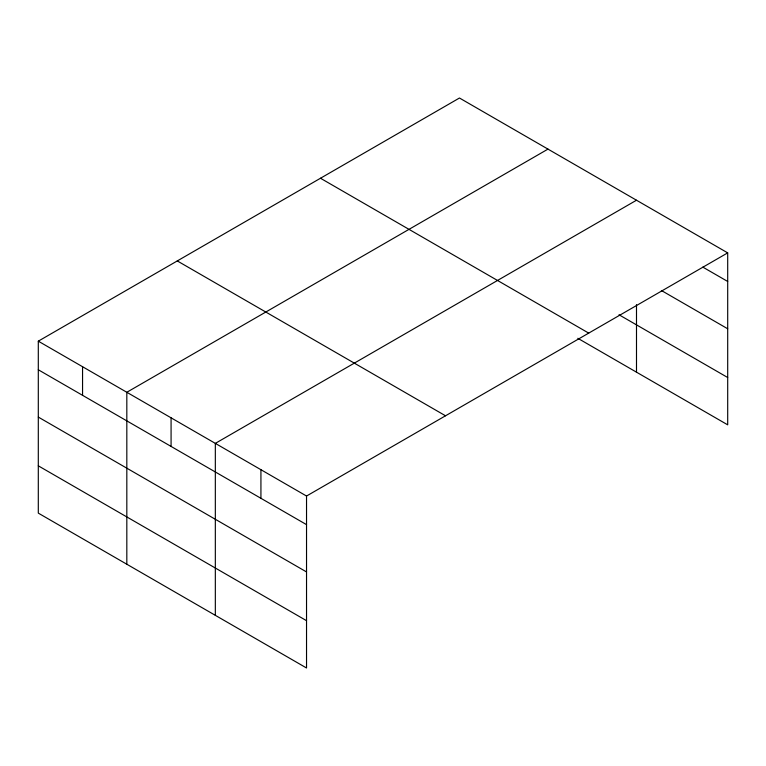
<?xml version="1.0" encoding="UTF-8"?>
<svg xmlns="http://www.w3.org/2000/svg" width="766" height="766" viewBox="0 0 766 766"><rect width="100%" height="100%" fill="white"/><g stroke="black" fill="none" stroke-linecap="round" stroke-linejoin="round"><path stroke-width="1.15" d="M727.7 252.876L459.466 98.01L38.3 341.167L38.3 513.124L306.534 667.99L306.534 496.033L727.7 252.876L727.7 424.833L577.832 338.304M547.987 149.111L126.821 392.278L126.821 564.236M636.498 200.223L215.332 443.38L215.332 615.337M702.824 267.114L727.7 281.467M661.374 290.486L727.7 328.777M619.005 314.769L727.7 377.523M320.485 178.248L588.719 333.114M177.281 260.928L445.515 415.785M38.3 341.167L306.534 496.033M38.3 369.767L306.534 524.633M38.3 417.077L306.534 571.934M38.3 465.824L306.534 620.68M636.498 304.657L636.498 372.18M260.928 469.702L260.928 498.302M171.077 417.824L171.077 446.425M82.556 366.723L82.556 395.323"/></g></svg>
